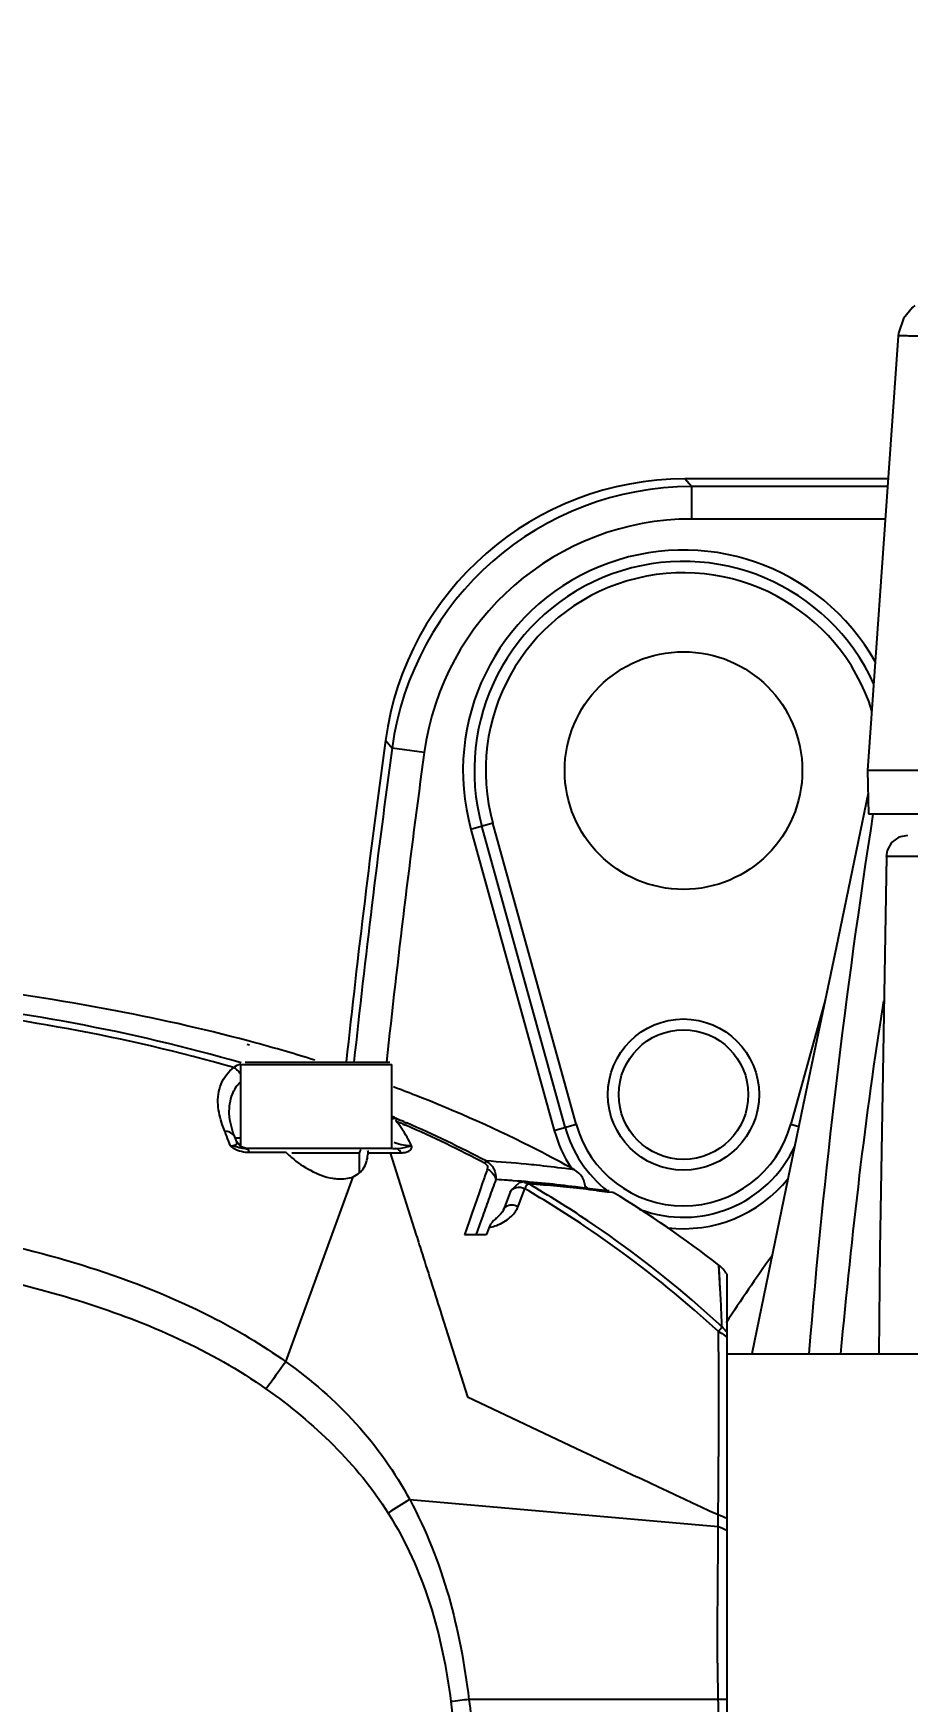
# Model space of a CAD drawing. Header units: millimetres. Extents: x 5828 to 6704, y 123 to 421.
# Drawn here: x 6600.34 to 6603.04, y 236.09 to 241.24 of the extents above; entities that cross this region are included whole.
import ezdxf

# ---------------------------------------------------------------- set-up
doc = ezdxf.new("R2010")
doc.units = ezdxf.units.MM
for name, color, linetype in [('外形图', 7, 'Continuous'), ('尺寸标注', 7, 'Continuous'), ('运动范围', 7, 'Continuous')]:
    doc.layers.add(name, color=color, linetype=linetype)
doc.styles.add('微软雅黑', font='msyh.ttc', dxfattribs={"height": 1.5})
doc.dimstyles.new('尺寸标注_1_15比例', dxfattribs={"dimtxt": 1.5, "dimasz": 1.25, "dimexe": 0.5, "dimexo": 0.4, "dimgap": 0.5, "dimtad": 1, "dimdec": 1, "dimlfac": 15, "dimdsep": 46, "dimtxsty": '微软雅黑', "dimcen": 0.09, "dimadec": 0, "dimazin": 0, "dimtp": 0.01, "dimtm": 0.01, "dimtfac": 1, "dimtdec": 1, "dimtofl": 0, "dimtmove": 0, "dimatfit": 3, "dimfxl": 1, "dimtolj": 1, "dimarcsym": 0})

# ---------------------------------------------------------------- blocks, each defined once
blk = doc.blocks.new('*D964')
at = {"layer": 'Defpoints', "color": 0}
for p in [(6599.8696, 245.0776), (6642.7754, 240.6831), (6560.7519, 234.3658), (6606.9481, 234.3718), (6651.9644, 234.3658)]:
    blk.add_point(p, dxfattribs=at)
at = {"layer": '尺寸标注', "color": 0, "lineweight": -2}
blk.add_arc((6606.914, 234.3658), 12.8206, 15.57922, 174.41148, dxfattribs=at)
at = {"layer": '尺寸标注', "color": 0}
for points in [[(6619.0604, 237.7629), (6619.4668, 237.8551), (6619.5402, 236.59)], [(6593.9463, 235.6245), (6594.3625, 235.6042), (6594.0935, 234.3658)]]:
    blk.add_solid(points, dxfattribs=at)
at = {"layer": '尺寸标注', "color": 0, "insert": (6607.3758, 248.4579), "char_height": 1.5, "attachment_point": 5, "rotation": 358.1233, "style": '微软雅黑'}
blk.add_mtext('\\A1;-\\A1;170%%d', dxfattribs=at)

msp = doc.modelspace()

# ---------------------------------------------------------------- linework, layer by layer
at = {"layer": '外形图'}
for p, q in [((6603.0111, 240.3079), (6602.9165, 238.9658)), ((6602.3732, 239.8422), (6602.3526, 239.8658)), ((6602.98, 239.8658), (6602.3527, 239.8658)), ((6602.3732, 239.8422), (6602.3732, 239.7422)), ((6602.9783, 239.8422), (6602.3732, 239.8422)), ((6602.9713, 239.7422), (6602.3733, 239.7422)), ((6601.4282, 239.0591), (6601.4487, 239.0349)), ((6601.5478, 239.0214), (6601.4488, 239.0349)), ((6602.9165, 238.9658), (6602.9189, 238.8325)), ((6603.3882, 238.9658), (6602.9165, 238.9658)), ((6601.7599, 238.803), (6601.6922, 238.7843)), ((6602.0169, 237.8742), (6601.7599, 238.803)), ((6602.9189, 238.8325), (6603.3853, 238.8325)), ((6601.6922, 238.7843), (6601.9492, 237.8554)), ((6601.983, 237.8648), (6601.726, 238.7937)), ((6603.3791, 238.7003), (6602.9733, 238.7006)), ((6602.7852, 238.2567), (6602.6793, 237.8742)), ((6600.5682, 238.2296), (6600.5682, 238.2296)), ((6601.0087, 238.1183), (6601.0018, 238.12)), ((6601.0117, 238.1295), (6601.0048, 238.1314)), ((6600.9814, 237.7991), (6600.9814, 238.0591)), ((6600.9814, 238.0591), (6601.4481, 238.0591)), ((6600.9954, 238.0658), (6601.4414, 238.0658)), ((6601.4481, 237.7991), (6601.4481, 238.0591)), ((6600.9462, 237.9073), (6600.9462, 237.9074)), ((6600.9479, 237.8878), (6600.9462, 237.9073)), ((6600.9586, 237.847), (6600.9479, 237.8878)), ((6601.4609, 237.8841), (6601.4695, 237.8804)), ((6601.4609, 237.8841), (6601.4695, 237.8803)), ((6601.4629, 237.8915), (6601.4723, 237.8875)), ((6601.4629, 237.8915), (6601.4722, 237.8873)), ((6601.4817, 237.8749), (6601.4907, 237.8709)), ((6601.4818, 237.8751), (6601.4909, 237.8711)), ((6601.4846, 237.8819), (6601.4936, 237.878)), ((6601.4847, 237.8821), (6601.4937, 237.8782)), ((6600.9632, 237.835), (6600.9586, 237.847)), ((6600.9693, 237.82), (6600.9632, 237.8349)), ((6600.9645, 237.8319), (6600.9814, 237.8319)), ((6601.9492, 237.8554), (6602.0169, 237.8742)), ((6602.6793, 237.8742), (6602.7039, 237.8673)), ((6600.9694, 237.8198), (6600.9693, 237.82)), ((6600.9819, 237.8046), (6600.9693, 237.82)), ((6601.0002, 237.7991), (6600.9819, 237.8046)), ((6600.9968, 237.7991), (6600.9881, 237.7997)), ((6601.4481, 237.7991), (6600.9968, 237.7991)), ((6601.0273, 237.7868), (6601.0098, 237.7868)), ((6601.0471, 237.7868), (6601.0273, 237.7868)), ((6601.0811, 237.7867), (6601.0471, 237.7868)), ((6601.1219, 237.7867), (6601.0811, 237.7867)), ((6601.1397, 237.7858), (6601.3481, 237.7858)), ((6601.3481, 237.7254), (6601.3481, 237.7858)), ((6601.3735, 237.7865), (6601.3966, 237.7864)), ((6601.4198, 237.7864), (6601.4334, 237.7864)), ((6601.4334, 237.7864), (6601.4432, 237.7864)), ((6601.4431, 237.7862), (6601.5233, 237.5324)), ((6601.4503, 237.7991), (6601.4589, 237.7991)), ((6601.465, 237.7863), (6601.4761, 237.7863)), ((6602.0113, 237.7337), (6601.9825, 237.7375)), ((6601.1206, 237.1414), (6601.3284, 237.7123)), ((6601.7192, 237.6691), (6601.7088, 237.6393)), ((6601.7281, 237.6946), (6601.7192, 237.6691)), ((6601.8516, 237.6568), (6601.8586, 237.6753)), ((6601.9885, 237.6831), (6601.8553, 237.6952)), ((6602.0858, 237.6723), (6601.9885, 237.6831)), ((6602.0431, 237.677), (6602.0149, 237.6807)), ((6602.0368, 237.6778), (6602.0149, 237.6807)), ((6602.0796, 237.6699), (6602.1128, 237.666)), ((6602.1182, 237.6684), (6602.0858, 237.6723)), ((6602.1182, 237.6684), (6602.0861, 237.6723)), ((6601.7088, 237.6393), (6601.6956, 237.6014)), ((6601.8133, 237.6644), (6601.7923, 237.6099)), ((6601.8377, 237.6203), (6601.8516, 237.6568)), ((6602.0983, 237.6677), (6602.1128, 237.666)), ((6602.1128, 237.666), (6602.1294, 237.6641)), ((6602.1294, 237.6641), (6602.1316, 237.6638)), ((6601.6873, 237.5775), (6601.679, 237.5537)), ((6601.6956, 237.6014), (6601.6873, 237.5775)), ((6601.7196, 237.5665), (6601.7111, 237.5427)), ((6601.7286, 237.5918), (6601.7196, 237.5665)), ((6601.679, 237.5537), (6601.6717, 237.5325)), ((6601.7395, 237.5325), (6601.6717, 237.5325)), ((6601.7111, 237.5427), (6601.7074, 237.5325)), ((6601.7425, 237.5404), (6601.7395, 237.5325)), ((6601.7483, 237.5561), (6601.7425, 237.5404)), ((6602.4618, 237.3643), (6602.4573, 237.4393)), ((6602.4814, 237.4121), (6602.4814, 234.5509)), ((6602.6032, 237.3809), (6602.559, 237.1658)), ((6601.6013, 237.2859), (6601.6814, 237.0325)), ((6602.4563, 237.2167), (6602.456, 237.2345)), ((6602.4814, 237.1658), (6603.0814, 237.1658)), ((6601.6814, 237.0325), (6602.0356, 236.8656)), ((6602.4551, 236.6693), (6602.4557, 236.7434)), ((6601.503, 236.7156), (6602.4549, 236.6323)), ((6602.4549, 236.6323), (6602.4551, 236.6571)), ((6602.4549, 236.6217), (6602.4549, 236.6323)), ((6602.4544, 236.0991), (6601.686, 236.0991))]:
    msp.add_line(p, q, dxfattribs=at)
for points in [[(6603.0624, 240.4013), (6603.0545, 240.3947), (6603.0273, 240.3606), (6603.0126, 240.3192), (6603.011, 240.308)], [(6602.9178, 238.896), (6602.8997, 238.8063), (6602.8189, 238.4182), (6602.7179, 237.9346), (6602.6032, 237.3809)], [(6603.0399, 238.7658), (6603.0125, 238.7599), (6602.99, 238.7433), (6602.9763, 238.7189), (6602.9733, 238.7006)], [(6602.9744, 238.7006), (6602.9543, 237.4865), (6602.9511, 237.1658)], [(6603.3825, 238.7003), (6603.3222, 238.7003), (6603.1645, 238.7004), (6603.0302, 238.7005), (6602.9733, 238.7006)], [(6601.8522, 237.6953), (6601.8405, 237.6933), (6601.8156, 237.6697), (6601.8132, 237.6641)], [(6601.7836, 237.5962), (6601.7755, 237.5884), (6601.7735, 237.5868)], [(6601.7922, 237.6099), (6601.7893, 237.604), (6601.7836, 237.5962)], [(6602.4618, 237.3643), (6602.4603, 237.3912), (6602.4591, 237.4122), (6602.4581, 237.4272), (6602.4573, 237.4393)]]:
    msp.add_lwpolyline(points, dxfattribs=at)
for centre, radius in [((6602.3481, 238.9658), 0.3667), ((6602.3481, 237.9658), 0.2333), ((6602.3481, 237.9658), 0.2)]:
    msp.add_circle(centre, radius, dxfattribs=at)
for centre, radius, start, end in [((6602.3525, 238.9329), 0.9329, 89.9903, 172.2284), ((6602.3732, 238.9092), 0.933, 89.9991, 172.2548), ((6602.3732, 238.9092), 0.833, 89.991, 172.2622), ((6602.3481, 238.9658), 0.6806, 29.4541, 195.466), ((6602.3481, 238.9658), 0.6455, 24.4064, 195.466), ((6602.3481, 238.9658), 0.6104, 17.627, 195.466), ((6635.7757, 234.3658), 34.6667, 172.21929, 173.87225), ((6635.7757, 234.3658), 34.643, 172.25425, 173.86883), ((6635.7757, 234.3658), 34.5431, 172.25431, 173.85102), ((6626.2263, 235.2173), 23.5721, 171.18004, 175.25836), ((6599.4997, 232.4675), 5.8604, 75.11792, 79.49425), ((6599.6525, 233.0642), 5.2446, 73.7236, 74.9798), ((6599.7053, 233.2456), 5.0556, 72.6865, 73.7219), ((6599.8735, 233.7443), 4.5292, 69.3368, 69.5941), ((6599.8939, 233.7983), 4.4715, 68.6923, 69.3377), ((6600.0304, 234.1346), 4.1086, 62.9533, 68.762), ((6601.0009, 237.0392), 0.9694, 61.5407, 62.4921), ((6601.1154, 237.6112), 0.4403, 34.3796, 38.3118), ((6599.912, 234.2698), 3.9322, 66.4703, 66.6661), ((6599.9402, 234.3044), 3.8969, 66.6517, 66.8496), ((6600.0244, 234.4932), 3.6901, 62.3152, 66.5364), ((6597.2825, 236.3556), 3.9446, 22.0677, 22.3005), ((6597.2241, 236.332), 4.0076, 21.6072, 22.0672), ((6600.9414, 237.826), 0.0235, 22.264, 34.9596), ((6601.14, 237.6276), 0.4107, 26.0735, 34.4307), ((6599.995, 234.4545), 3.7298, 62.1761, 66.3552), ((6602.3481, 237.9658), 0.4139, 195.466, 213.1525), ((6602.3481, 237.9658), 0.3788, 195.466, 231.6449), ((6602.3481, 237.9658), 0.3437, 195.466, 344.534), ((6600.855, 237.2981), 0.5184, 78.5908, 79.4262), ((6601.3614, 237.7858), 0.0133, 135, 180), ((6601.4076, 245.8892), 8.1028, 269.92251, 270.08667), ((6600.1981, 234.4727), 3.7312, 60.9249, 62.886), ((6602.3481, 237.9658), 0.3788, 249.2341, 335.208), ((6601.4462, 233.363), 4.4076, 84.5765, 86.1932), ((6601.4997, 233.9349), 3.8332, 84.0869, 84.5646), ((6601.5298, 234.2289), 3.5376, 82.6484, 84.0807), ((6601.9789, 237.6754), 0.0667, 1, 60.9176), ((6624.2438, 229.5515), 23.9078, 160.06298, 160.20282), ((6601.4588, 232.868), 4.8456, 85.9092, 86.3315), ((6601.4746, 233.0903), 4.6228, 85.6829, 85.9077), ((6601.528, 233.7572), 3.9538, 84.2721, 85.7272), ((6601.9494, 237.6371), 0.0985, 154.7831, 157.2049), ((6600.0837, 234.6345), 3.5208, 57.969, 59.7272), ((6601.399, 231.7518), 5.9573, 85.00792, 85.47074), ((6600.1554, 234.7358), 3.4159, 58.058, 59.8818), ((6601.4562, 232.4108), 5.2959, 84.1387, 85.0037), ((6601.5867, 234.3515), 3.3566, 82.6703, 84.256), ((6601.3478, 231.3702), 6.342, 83.37418, 84.12469), ((6602.3481, 237.9658), 0.4139, 222.5843, 224.4749), ((6602.3481, 237.9658), 0.4139, 263.1894, 321.2171), ((6627.2437, 228.4717), 27.0961, 160.203, 160.33127), ((6601.773, 237.6451), 0.0693, 332.5195, 339.0868), ((6600.1036, 234.6664), 3.4833, 56.2062, 57.9686), ((6600.1773, 234.771), 3.3745, 56.2272, 58.0575), ((6600.3678, 234.7562), 3.4007, 52.0892, 58.759), ((6600.2181, 234.8305), 3.3023, 48.7905, 56.242), ((6601.8003, 237.5368), 0.0554, 156.4042, 159.6355), ((6600.1345, 234.7118), 3.4284, 49.0377, 56.2128), ((6606.9481, 234.3658), 5.3244, 144.3731, 147.0534), ((6602.3958, 237.3604), 0.1, 31.1079, 52.0423), ((6594.2799, 236.9427), 8.1927, 2.45043, 2.94931), ((6600.2575, 234.8775), 3.241, 47.0217, 48.7668), ((6600.1496, 234.7306), 3.4043, 47.3507, 49.0223), ((6590.8507, 236.7954), 11.6251, 2.23446, 2.45341), ((6588.575, 237.0351), 13.8824, 0.33073, 0.74941), ((6602.4003, 237.1754), 0.0991, 34.9844, 47.7), ((6602.4263, 237.1623), 0.0776, 44.7163, 49.0834), ((6606.2988, 233.3633), 6.41, 143.88529, 144.81196), ((6632.9992, 302.4636), 72.5385, 244.731763, 245.097574), ((6604.4775, 231.8396), 5.7117, 121.3843, 122.1701), ((6598.962, 236.6852), 3.4932, 359.54, 359.7392), ((6588.4171, 236.6097), 14.0378, 359.6512, 0.04917), ((6611.0039, 236.2468), 8.5509, 180.24017, 180.74312), ((6610.3051, 236.2385), 7.852, 180.74863, 181.01673), ((6602.4033, 230.0895), 6.0522, 96.80623, 97.33762), ((6602.4475, 235.1524), 0.9467, 87.944, 89.5837), ((6642.1369, 236.8499), 39.6896, 181.08385, 181.23967)]:
    msp.add_arc(centre, radius, start, end, dxfattribs=at)
for points, knots in [([(6603.6539, 240.3067), (6603.605, 240.3067), (6603.5134, 240.3066), (6603.385, 240.3067), (6603.2751, 240.307), (6603.184, 240.3072), (6603.1199, 240.3071), (6603.0783, 240.3069), (6603.0546, 240.3067), (6603.0361, 240.3071), (6603.0229, 240.3072), (6603.0154, 240.3081), (6603.0119, 240.3076), (6603.0112, 240.308)], [0, 0, 0, 0, 0.227903, 0.427872, 0.59898, 0.740865, 0.85322, 0.898114, 0.935135, 0.963984, 0.984412, 0.996214, 1, 1, 1, 1]), ([(6600.9825, 238.0635), (6600.6431, 238.1624), (6599.9425, 238.2867), (6599.235, 238.3172), (6598.8813, 238.3182)], [0, 0, 0, 0, 0.499868, 1, 1, 1, 1]), ([(6600.9607, 238.049), (6600.6248, 238.1459), (6599.9311, 238.2657), (6599.2313, 238.295), (6598.8814, 238.2964)], [0, 0, 0, 0, 0.49983, 1, 1, 1, 1]), ([(6602.834, 237.1659), (6602.8509, 237.3494), (6602.8888, 237.7132), (6602.9376, 238.0758), (6602.9669, 238.2548)], [0, 0, 0, 0, 0.503867, 1, 1, 1, 1]), ([(6600.9116, 237.9343), (6600.9102, 237.9559), (6600.9146, 238.0005), (6600.9433, 238.0364), (6600.9607, 238.049)], [0, 0, 0, 0, 0.501341, 1, 1, 1, 1]), ([(6600.9321, 237.8525), (6600.9292, 237.8594), (6600.9194, 237.8857), (6600.913, 237.9136), (6600.9116, 237.9343)], [0, 0, 0, 0, 0.265062, 1, 1, 1, 1]), ([(6601.4609, 237.8841), (6601.4612, 237.885), (6601.4619, 237.8874), (6601.463, 237.8899), (6601.4629, 237.8915)], [0, 0, 0, 0, 0.375471, 1, 1, 1, 1]), ([(6600.9501, 237.8077), (6600.9529, 237.8078), (6600.9594, 237.8083), (6600.9677, 237.8105), (6600.9694, 237.8143)], [0, 0, 0, 0, 0.404572, 1, 1, 1, 1]), ([(6600.9694, 237.8143), (6600.9698, 237.8151), (6600.9702, 237.8171), (6600.9697, 237.8189), (6600.9694, 237.8198)], [0, 0, 0, 0, 0.491015, 1, 1, 1, 1]), ([(6600.9955, 237.7992), (6600.9962, 237.7992), (6600.9977, 237.7991), (6600.9991, 237.7992), (6600.9999, 237.7992)], [0, 0, 0, 0, 0.483801, 1, 1, 1, 1]), ([(6601.1219, 237.7867), (6601.1272, 237.7816), (6601.15, 237.7607), (6601.1757, 237.743), (6601.1965, 237.732)], [0, 0, 0, 0, 0.238711, 1, 1, 1, 1]), ([(6601.3488, 237.7249), (6601.3528, 237.7284), (6601.3669, 237.7438), (6601.3729, 237.7654), (6601.3734, 237.7807)], [0, 0, 0, 0, 0.257369, 1, 1, 1, 1]), ([(6601.3735, 237.7865), (6601.3735, 237.7855), (6601.3735, 237.7836), (6601.3735, 237.7817), (6601.3734, 237.7808)], [0, 0, 0, 0, 0.503311, 1, 1, 1, 1]), ([(6601.4548, 237.8186), (6601.4575, 237.8177), (6601.4694, 237.8138), (6601.4817, 237.8106), (6601.4913, 237.8093)], [0, 0, 0, 0, 0.226667, 1, 1, 1, 1]), ([(6601.4761, 237.7863), (6601.475, 237.7882), (6601.4711, 237.7943), (6601.464, 237.7991), (6601.4589, 237.7991)], [0, 0, 0, 0, 0.301023, 1, 1, 1, 1]), ([(6601.7359, 237.753), (6601.7363, 237.754), (6601.7373, 237.7566), (6601.7387, 237.7591), (6601.7389, 237.7609)], [0, 0, 0, 0, 0.373466, 1, 1, 1, 1]), ([(6601.7359, 237.753), (6601.7393, 237.7512), (6601.7445, 237.7455), (6601.7435, 237.7384), (6601.7426, 237.7358)], [0, 0, 0, 0, 0.581623, 1, 1, 1, 1]), ([(6601.7389, 237.7609), (6601.7489, 237.7553), (6601.766, 237.7383), (6601.7699, 237.7147), (6601.7689, 237.7037)], [0, 0, 0, 0, 0.511307, 1, 1, 1, 1]), ([(6601.7426, 237.7358), (6601.746, 237.7341), (6601.7579, 237.7267), (6601.767, 237.7139), (6601.7689, 237.7037)], [0, 0, 0, 0, 0.268714, 1, 1, 1, 1]), ([(6601.265, 237.7075), (6601.2708, 237.7065), (6601.2919, 237.7042), (6601.3141, 237.7064), (6601.3284, 237.7123)], [0, 0, 0, 0, 0.275838, 1, 1, 1, 1]), ([(6601.8133, 237.6644), (6601.8161, 237.6717), (6601.8323, 237.6834), (6601.8505, 237.6796), (6601.8586, 237.6753)], [0, 0, 0, 0, 0.459829, 1, 1, 1, 1]), ([(6601.8603, 237.6791), (6601.861, 237.6804), (6601.863, 237.6844), (6601.8655, 237.6886), (6601.8681, 237.69)], [0, 0, 0, 0, 0.337214, 1, 1, 1, 1]), ([(6601.8681, 237.69), (6601.8683, 237.6902), (6601.8687, 237.6904), (6601.8692, 237.6905), (6601.8694, 237.6905)], [0, 0, 0, 0, 0.525128, 1, 1, 1, 1]), ([(6601.7923, 237.6099), (6601.7949, 237.6168), (6601.8046, 237.6241), (6601.8147, 237.6253), (6601.8175, 237.6253)], [0, 0, 0, 0, 0.721246, 1, 1, 1, 1]), ([(6601.7483, 237.5561), (6601.7542, 237.5571), (6601.7758, 237.5623), (6601.7961, 237.5728), (6601.8087, 237.5829)], [0, 0, 0, 0, 0.269448, 1, 1, 1, 1]), ([(6601.7735, 237.5868), (6601.7714, 237.5851), (6601.7618, 237.5775), (6601.7534, 237.5678), (6601.7495, 237.559)], [0, 0, 0, 0, 0.212779, 1, 1, 1, 1]), ([(6600.1225, 237.5325), (6600.3862, 237.4789), (6600.7374, 237.3776), (6601.0475, 237.1937), (6601.1206, 237.1414)], [0, 0, 0, 0, 0.749619, 1, 1, 1, 1]), ([(6601.5233, 237.5324), (6601.5295, 237.5125), (6601.5555, 237.4303), (6601.5817, 237.3481), (6601.6013, 237.2859)], [0, 0, 0, 0, 0.242721, 1, 1, 1, 1]), ([(6599.8865, 237.4628), (6600.0925, 237.4303), (6600.5009, 237.3465), (6600.8903, 237.1771), (6601.0602, 237.0571)], [0, 0, 0, 0, 0.500752, 1, 1, 1, 1]), ([(6602.456, 237.2345), (6602.4572, 237.2359), (6602.4607, 237.2401), (6602.4642, 237.2444), (6602.4662, 237.2474)], [0, 0, 0, 0, 0.335002, 1, 1, 1, 1]), ([(6602.4662, 237.2474), (6602.4664, 237.2476), (6602.4666, 237.248), (6602.4668, 237.2485), (6602.4669, 237.2486)], [0, 0, 0, 0, 0.556661, 1, 1, 1, 1]), ([(6601.1206, 237.1414), (6601.1986, 237.0853), (6601.3455, 236.9589), (6601.4576, 236.8001), (6601.503, 236.7156)], [0, 0, 0, 0, 0.500459, 1, 1, 1, 1]), ([(6602.4557, 236.7434), (6602.456, 236.7756), (6602.4572, 236.8996), (6602.4577, 237.0235), (6602.4572, 237.1153)], [0, 0, 0, 0, 0.259695, 1, 1, 1, 1]), ([(6601.503, 236.7156), (6601.5541, 236.621), (6601.6335, 236.4186), (6601.6725, 236.206), (6601.686, 236.0991)], [0, 0, 0, 0, 0.499558, 1, 1, 1, 1]), ([(6601.4364, 236.6743), (6601.4911, 236.5873), (6601.5762, 236.3971), (6601.6172, 236.1943), (6601.6303, 236.0922)], [0, 0, 0, 0, 0.499674, 1, 1, 1, 1]), ([(6602.4531, 236.2109), (6602.453, 236.2382), (6602.453, 236.3426), (6602.4542, 236.4471), (6602.4547, 236.5242)], [0, 0, 0, 0, 0.261217, 1, 1, 1, 1]), ([(6601.6303, 236.0922), (6601.6487, 235.9496), (6601.6536, 235.6609), (6601.6504, 235.2295), (6601.6513, 234.7976), (6601.6506, 234.5097), (6601.6504, 234.3658)], [0, 0, 0, 0, 0.249861, 0.499896, 0.749943, 1, 1, 1, 1]), ([(6601.686, 236.0991), (6601.6951, 236.0275), (6601.7076, 235.8833), (6601.7109, 235.5942), (6601.7091, 235.233), (6601.7102, 234.7994), (6601.7103, 234.5103), (6601.7104, 234.3658)], [0, 0, 0, 0, 0.124968, 0.24996, 0.499962, 0.749975, 1, 1, 1, 1])]:
    msp.add_open_spline(points, degree=3, knots=knots, dxfattribs=at)
for points in [[(6600.5682, 238.2297), (6600.2113, 238.2963), (6599.8484, 238.333), (6599.4858, 238.3507)], [(6600.9607, 238.049), (6600.9661, 238.0548), (6600.9736, 238.0594), (6600.9814, 238.0606)], [(6600.9699, 238.0424), (6600.967, 238.0449), (6600.964, 238.0471), (6600.9607, 238.049)], [(6600.9816, 238.028), (6600.9785, 238.0334), (6600.9745, 238.0383), (6600.9699, 238.0424)], [(6600.9558, 237.9667), (6600.9612, 237.9805), (6600.9692, 237.9936), (6600.9795, 238.0042)], [(6600.9462, 237.9074), (6600.9459, 237.9274), (6600.9485, 237.9481), (6600.9558, 237.9667)], [(6601.4482, 237.8916), (6601.453, 237.8928), (6601.4582, 237.8929), (6601.4629, 237.8915)], [(6600.949, 237.8489), (6600.9438, 237.8512), (6600.9379, 237.8523), (6600.9321, 237.8525)], [(6600.9607, 237.8395), (6600.9579, 237.8436), (6600.9536, 237.8468), (6600.949, 237.8489)], [(6600.9596, 237.7996), (6600.9561, 237.8018), (6600.9528, 237.8045), (6600.9501, 237.8077)], [(6600.9661, 237.8044), (6600.9633, 237.8051), (6600.9604, 237.8057), (6600.9575, 237.8063)], [(6601.0098, 237.7868), (6600.9925, 237.7868), (6600.9742, 237.7903), (6600.9596, 237.7996)], [(6600.9882, 237.7996), (6600.9807, 237.8005), (6600.9734, 237.8026), (6600.9661, 237.8044)], [(6600.9968, 237.7991), (6601.0004, 237.7991), (6601.0038, 237.7963), (6601.0059, 237.7935)], [(6601.0059, 237.7935), (6601.0075, 237.7914), (6601.0087, 237.7891), (6601.0098, 237.7868)], [(6601.3729, 237.7935), (6601.3733, 237.7912), (6601.3734, 237.7888), (6601.3735, 237.7865)], [(6601.4431, 237.7862), (6601.4504, 237.7862), (6601.4577, 237.7863), (6601.465, 237.7863)], [(6601.4589, 237.7991), (6601.4709, 237.7991), (6601.483, 237.8012), (6601.4944, 237.8048)], [(6601.4761, 237.7863), (6601.4804, 237.7863), (6601.4847, 237.7866), (6601.4889, 237.7874)], [(6601.4889, 237.7874), (6601.4961, 237.7888), (6601.5047, 237.7918), (6601.508, 237.7983)], [(6601.4913, 237.8093), (6601.4971, 237.8084), (6601.503, 237.8078), (6601.5089, 237.8081)], [(6601.4944, 237.8048), (6601.4992, 237.8063), (6601.504, 237.808), (6601.5089, 237.8081)], [(6601.508, 237.7983), (6601.5095, 237.8012), (6601.5097, 237.8049), (6601.5089, 237.8081)], [(6601.1965, 237.732), (6601.2179, 237.7206), (6601.241, 237.7114), (6601.265, 237.7075)], [(6601.3284, 237.7123), (6601.3358, 237.7153), (6601.3428, 237.7196), (6601.3488, 237.7249)], [(6601.7426, 237.7358), (6601.7378, 237.7221), (6601.733, 237.7083), (6601.7281, 237.6946)], [(6601.8553, 237.6952), (6601.8603, 237.6948), (6601.8652, 237.6931), (6601.8694, 237.6905)], [(6601.8175, 237.6253), (6601.8244, 237.6255), (6601.8316, 237.6236), (6601.8377, 237.6203)], [(6601.8087, 237.5829), (6601.8191, 237.5911), (6601.8283, 237.6014), (6601.8344, 237.6131)], [(6602.456, 237.2345), (6602.4636, 237.2309), (6602.4708, 237.2263), (6602.4771, 237.2209)], [(6601.0602, 237.0571), (6601.2063, 236.9538), (6601.3412, 236.8258), (6601.4364, 236.6743)], [(6602.4551, 236.6693), (6602.4642, 236.6667), (6602.4732, 236.6631), (6602.4814, 236.6583)], [(6602.4549, 236.6323), (6602.4641, 236.6298), (6602.4732, 236.6263), (6602.4814, 236.6216)]]:
    msp.add_open_spline(points, degree=3, dxfattribs=at)
at = {"layer": '运动范围', "color": 0}
msp.add_arc((6606.9481, 234.3658), 36.38, 10, 350, dxfattribs=at)

# ---------------------------------------------------------------- dimensions: what is measured, and where the dimension line sits
at = {"layer": '尺寸标注'}
dim = msp.add_angular_dim_2l(base=(6599.8696, 245.0776), line1=((6560.7519, 234.3658), (6651.9644, 234.3658)), line2=((6642.7754, 240.6831), (6606.9481, 234.3718)), text='\\A1;-<>', dimstyle='尺寸标注_1_15比例', override={"dimtxsty": '微软雅黑'}, dxfattribs=at)
dim.commit()
dim.dimension.update_dxf_attribs({"geometry": '*D964', "text_midpoint": (6607.3339, 247.1795), "dimtype": 162})

doc.saveas('drawing.dxf')
